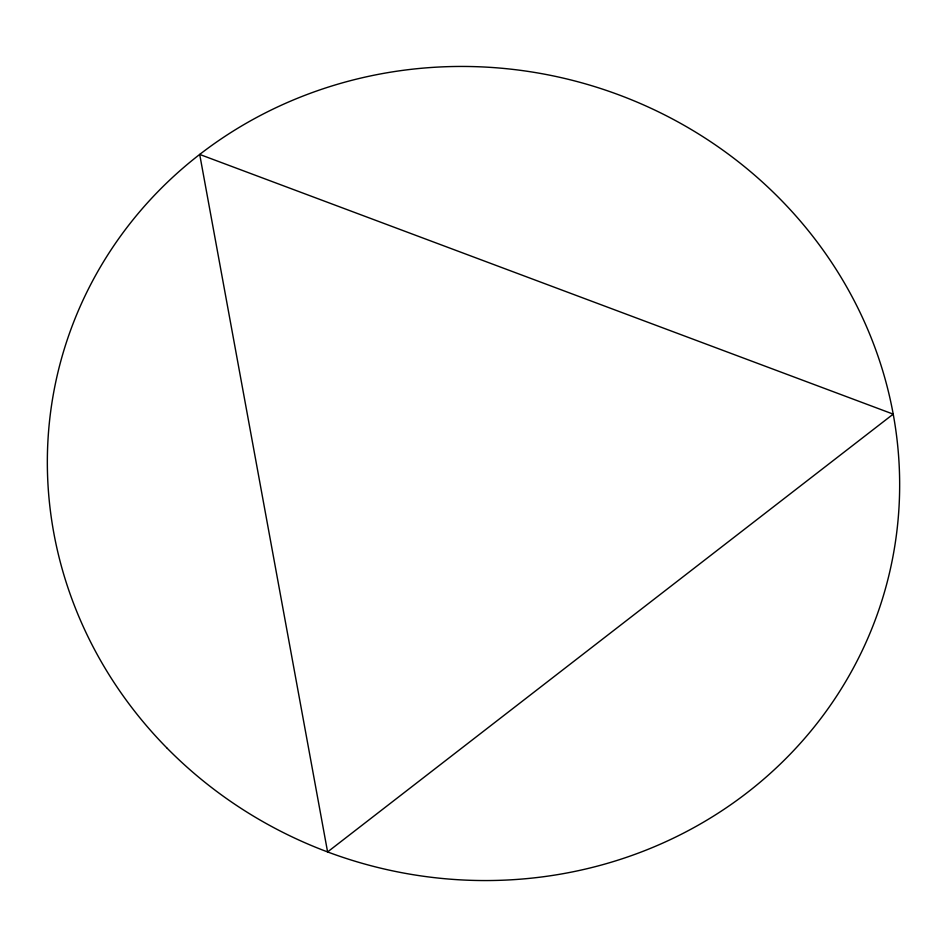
<?xml version="1.0" encoding="UTF-8"?>
<svg xmlns="http://www.w3.org/2000/svg" width="947" height="947" viewBox="0 0 947 947"><rect width="100%" height="100%" fill="white"/><g stroke="black" fill="none" stroke-linecap="round" stroke-linejoin="round"><path stroke-width="1.42" d="M893.21 414.135L327.591 851.933L199.699 154.432L893.21 414.135M167.299 748.379A427.736 405.399 15.6 0 0 883.291 596.065A427.736 405.399 15.6 0 0 369.91 76.056A427.736 405.399 15.6 0 0 167.299 748.379"/></g></svg>
